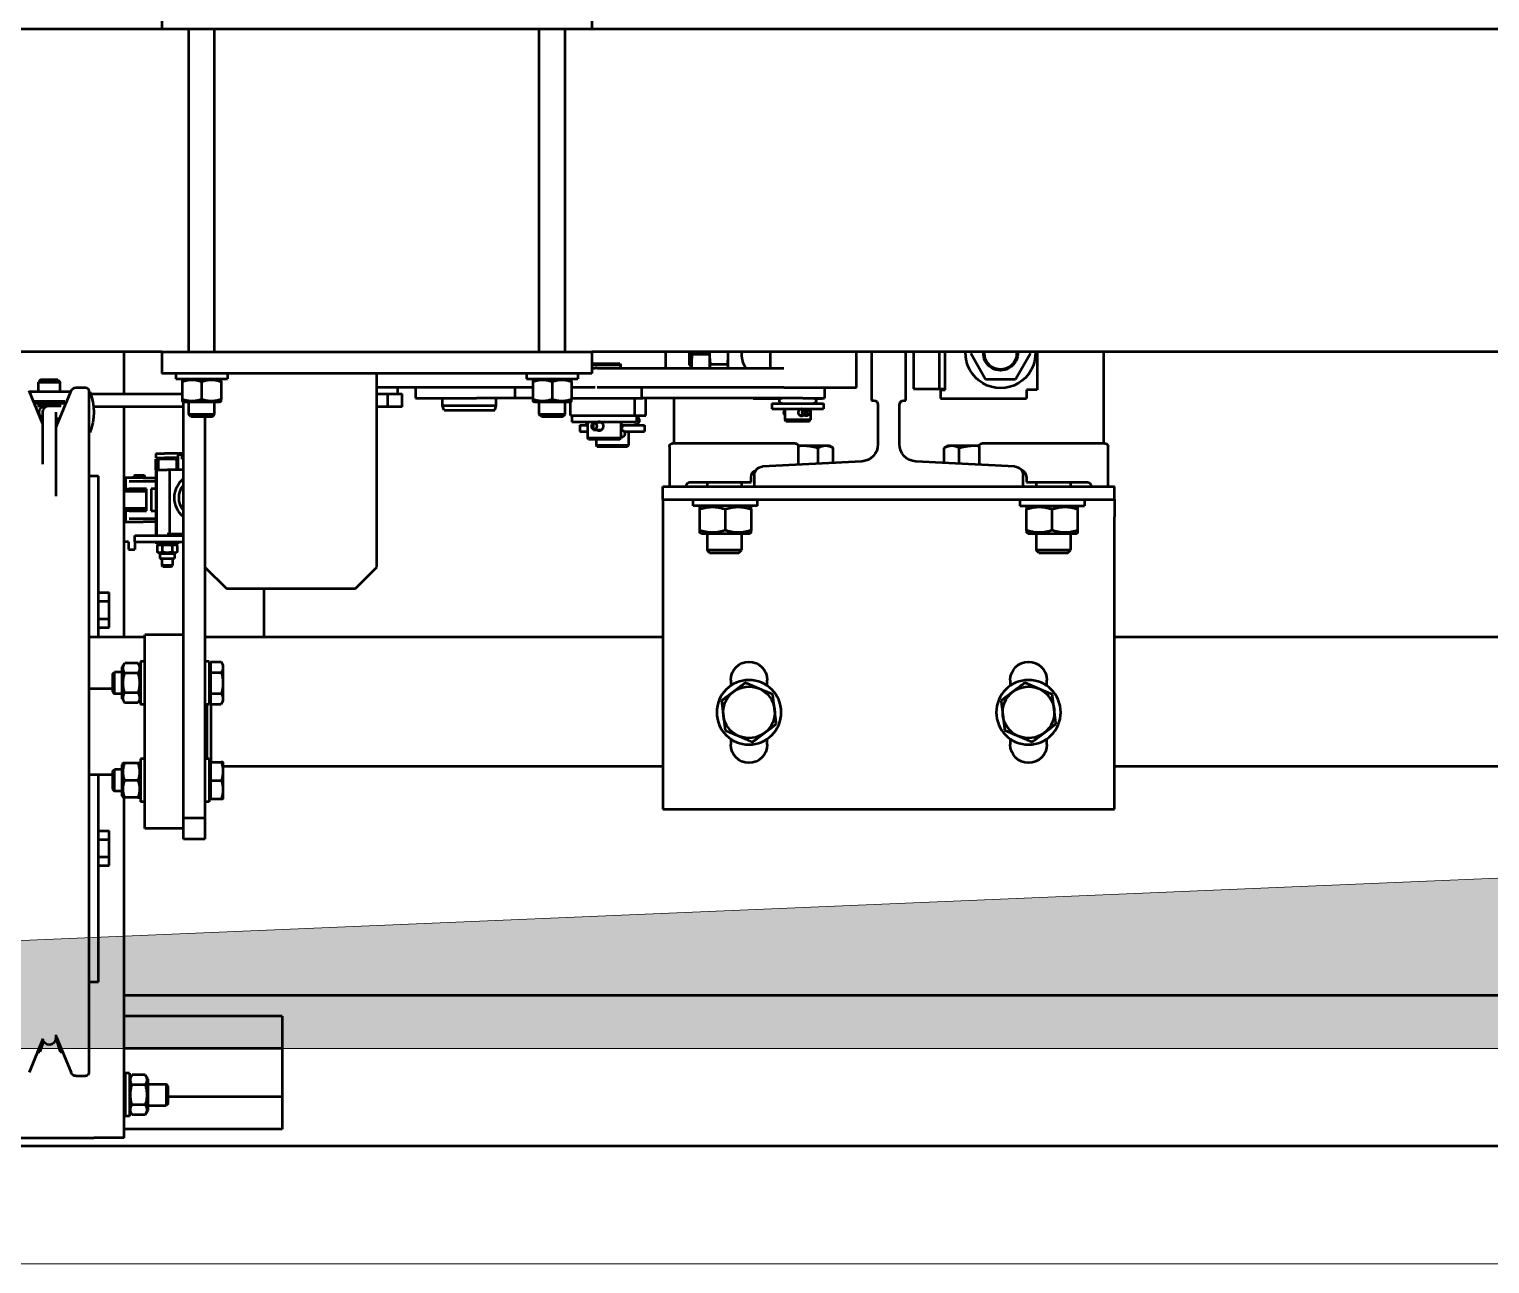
# Model space of a CAD drawing. Header units: metres. Extents: x -20317 to 2216, y -10281 to 3094.
# Drawn here: x -3934.4 to -3866.5, y -1740.9 to -1683.5 of the extents above; entities that cross this region are included whole.
import ezdxf

# ---------------------------------------------------------------- set-up
doc = ezdxf.new("R2010")
doc.units = ezdxf.units.M
doc.header["$MEASUREMENT"] = 0
doc.layers.get('0').update_dxf_attribs({"color": 30, "lineweight": 0})
doc.layers.add('shaft', color=3, linetype='Continuous', lineweight=20)
doc.layers.add('SSN_Lift-AM_0', color=7, linetype='Continuous', lineweight=50)

# ---------------------------------------------------------------- blocks, each defined once
blk = doc.blocks.new('Lift_20-024-10000')
at = {"layer": 'SSN_Lift-AM_0'}
for p, q in [((-854.5, 1563.4), (854.5, 1563.4)), ((-474.3, 1559.65), (-369.7, 1559.65)), ((-355.5, 1559.65), (-369.7, 1559.65)), ((-355.5, 1559.65), (-355.5, 1401.53)), ((-282, 1555.65), (-355.5, 1555.65)), ((-282, 1540.65), (-282, 1555.65)), ((-355, 1529.65), (-355, 1549.65)), ((-353, 1549.65), (-355, 1549.65)), ((-353, 1529.65), (-353, 1549.65)), ((-353, 1546.95), (-351.88, 1548.89)), ((-345.72, 1548.89), (-351.88, 1548.89)), ((-344.6, 1546.95), (-345.72, 1548.89)), ((-355.5, 1546.65), (-355, 1546.65)), ((-345.72, 1544.27), (-351.88, 1544.27)), ((-344.6, 1532.35), (-344.6, 1546.95)), ((-344.6, 1544.65), (-336, 1544.65)), ((-336, 1534.65), (-336, 1544.65)), ((-335, 1543.65), (-336, 1544.65)), ((-335, 1543.65), (-335, 1535.65)), ((-345.72, 1535.03), (-351.88, 1535.03)), ((-335, 1535.65), (-336, 1534.65)), ((-282, 1540.65), (-335, 1540.65)), ((-282, 1518.15), (-282, 1540.65)), ((-393.3, 1513.71), (-399.78, 1529.36)), ((-387.04, 1512.88), (-380.22, 1529.36)), ((-377.91, 1530.9), (-373.5, 1530.9)), ((-372, 1212.4), (-372, 1529.4)), ((-355.5, 1532.65), (-355, 1532.65)), ((-353, 1529.65), (-355, 1529.65)), ((-353, 1532.35), (-351.88, 1530.41)), ((-345.72, 1530.41), (-351.88, 1530.41)), ((-344.6, 1532.35), (-345.72, 1530.41)), ((-344.6, 1534.65), (-336, 1534.65)), ((-395.76, 1519.65), (-394.75, 1519.65)), ((-394.75, 1517.21), (-394.75, 1519.65)), ((-393.06, 1514.74), (-394.75, 1519.65)), ((-387.37, 1513.48), (-385.25, 1519.65)), ((-385.25, 1517.21), (-385.25, 1519.65)), ((-385.25, 1519.65), (-384.24, 1519.65)), ((-282, 1518.15), (-355.5, 1518.15)), ((-282, 1503.15), (-282, 1518.15)), ((-387.37, 1511.75), (-387.37, 1513.4)), ((-282, 1503.15), (-355.5, 1503.15)), ((-355.5, 1493.4), (848.64, 1493.4)), ((-372, 1487.15), (-367.5, 1487.15)), ((-367.5, 1487.15), (-367.5, 1390.9)), ((-367.5, 1433.06), (-362.5, 1433.06)), ((-367.5, 1429.02), (-362.5, 1429.02)), ((-362.5, 1433.06), (-362.5, 1429.02)), ((-362.5, 1429.02), (-362.5, 1420.94)), ((-367.5, 1420.94), (-362.5, 1420.94)), ((-362.5, 1420.94), (-362.5, 1416.9)), ((-318, 1420.9), (-328, 1420.9)), ((-328, 1420.9), (-328, 1410.9)), ((-318, 1410.9), (-318, 1420.9)), ((-367.5, 1416.9), (-362.5, 1416.9)), ((-346, 1415.9), (-346, 1325.9)), ((-328, 1415.9), (-346, 1415.9)), ((-328, 1410.9), (-318, 1410.9)), ((-328, 1410.9), (-328, 1217.58)), ((-318, 1224.4), (-318, 1410.9)), ((-105, 1406.9), (105, 1406.9)), ((-105, 1271.1), (-105, 1406.9)), ((105, 1406.9), (105, 1271.1)), ((-356.4, 1400.83), (-356, 1401.53)), ((-356.4, 1400.83), (-356.4, 1386.23)), ((-349.12, 1401.53), (-355.28, 1401.53)), ((-348, 1400.83), (-348.4, 1401.53)), ((-348, 1383.53), (-348, 1403.53)), ((-346, 1403.53), (-348, 1403.53)), ((-316, 1403.53), (-318, 1403.53)), ((-316, 1383.53), (-316, 1403.53)), ((-315.4, 1401.23), (-316, 1401.23)), ((-315.4, 1402.03), (-310.36, 1402.03)), ((-315.4, 1393.53), (-315.4, 1402.03)), ((-309.6, 1397.78), (-309.6, 1402.03)), ((-361, 1397.61), (-360.08, 1398.53)), ((-361, 1389.45), (-361, 1397.61)), ((-360.08, 1398.53), (-360.08, 1388.53)), ((-356.4, 1398.53), (-360.08, 1398.53)), ((-349.12, 1393.53), (-355.28, 1393.53)), ((-315.4, 1393.53), (-310.36, 1393.53)), ((-315.4, 1385.03), (-315.4, 1393.53)), ((-309.6, 1389.28), (-309.6, 1397.78)), ((-361, 1390.9), (-372, 1390.9)), ((-361, 1389.45), (-360.08, 1388.53)), ((-356.4, 1388.53), (-360.08, 1388.53)), ((-356.4, 1386.23), (-356, 1385.53)), ((-348, 1386.23), (-348.4, 1385.53)), ((-315.4, 1385.83), (-316, 1385.83)), ((-309.6, 1385.03), (-309.6, 1389.28)), ((-309.6, 1386.9), (-105, 1386.9)), ((105, 1386.9), (967.5, 1386.9)), ((-349.12, 1385.53), (-355.28, 1385.53)), ((-346, 1383.53), (-348, 1383.53)), ((-316, 1383.53), (-318, 1383.53)), ((-317, 1383.53), (-317, 1358.27)), ((-315.4, 1385.03), (-310.36, 1385.03)), ((-315, 1385.03), (-315, 1358.09)), ((-73.5, 1374.26), (-73.5, 1376.9)), ((-56.5, 1376.9), (-56.5, 1374.26)), ((56.5, 1374.26), (56.5, 1376.9)), ((73.5, 1376.9), (73.5, 1374.26)), ((-361, 1352.35), (-360.08, 1353.27)), ((-361, 1344.19), (-361, 1352.35)), ((-360.08, 1353.27), (-360.08, 1343.27)), ((-356.4, 1353.27), (-360.08, 1353.27)), ((-356.4, 1355.57), (-355.28, 1357.51)), ((-356.4, 1355.57), (-356.4, 1340.97)), ((-349.12, 1357.51), (-355.28, 1357.51)), ((-349.12, 1352.89), (-355.28, 1352.89)), ((-348, 1355.57), (-349.12, 1357.51)), ((-348, 1338.27), (-348, 1358.27)), ((-346, 1358.27), (-348, 1358.27)), ((-316, 1358.27), (-318, 1358.27)), ((-316, 1338.27), (-316, 1358.27)), ((-315.4, 1355.97), (-316, 1355.97)), ((-315.4, 1353.18), (-315.4, 1358.09)), ((-315.4, 1358.09), (-310.36, 1358.09)), ((-315.4, 1343.37), (-315.4, 1353.18)), ((-315.4, 1353.18), (-310.36, 1353.18)), ((-309.6, 1356.77), (-310.36, 1358.09)), ((-309.6, 1355.63), (-309.6, 1356.77)), ((-309.6, 1348.27), (-309.6, 1355.63)), ((-361, 1350.9), (-372, 1350.9)), ((-309.6, 1340.91), (-309.6, 1348.27)), ((-73.5, 1346.9), (-73.5, 1349.54)), ((-56.5, 1349.54), (-56.5, 1346.9)), ((56.5, 1346.9), (56.5, 1349.54)), ((73.5, 1349.54), (73.5, 1346.9)), ((-361, 1344.19), (-360.08, 1343.27)), ((-356.4, 1343.27), (-360.08, 1343.27)), ((-356.4, 1340.97), (-355.28, 1339.03)), ((-349.12, 1343.65), (-355.28, 1343.65)), ((-349.12, 1339.03), (-355.28, 1339.03)), ((-348, 1340.97), (-349.12, 1339.03)), ((-346, 1338.27), (-348, 1338.27)), ((-316, 1338.27), (-318, 1338.27)), ((-315.4, 1340.57), (-316, 1340.57)), ((-315.4, 1343.37), (-310.36, 1343.37)), ((-315.4, 1338.46), (-315.4, 1343.37)), ((-315.4, 1338.46), (-310.36, 1338.46)), ((-309.6, 1339.77), (-310.36, 1338.46)), ((-309.6, 1339.77), (-309.6, 1340.91)), ((-346, 1326.9), (-372, 1326.9)), ((-367.5, 1326.9), (-367.5, 1252.15)), ((-355.5, 1326.9), (-355.5, 1219.9)), ((-328, 1325.9), (-346, 1325.9)), ((-105, 1326.9), (-318, 1326.9)), ((-290.5, 1326.9), (-290.5, 1304.4)), ((722.5, 1326.9), (105, 1326.9)), ((-367.5, 1322.4), (-362.5, 1322.4)), ((-367.5, 1318.36), (-362.5, 1318.36)), ((-362.5, 1322.4), (-362.5, 1318.36)), ((-362.5, 1318.36), (-362.5, 1310.28)), ((-367.5, 1310.28), (-362.5, 1310.28)), ((-367.5, 1306.24), (-362.5, 1306.24)), ((-362.5, 1310.28), (-362.5, 1306.24)), ((-318, 1294.4), (-308, 1304.4)), ((-308, 1304.4), (-248, 1304.4)), ((-248, 1304.4), (-238, 1294.4)), ((-337.51, 1294.15), (-338, 1293.66)), ((-333, 1293.66), (-338, 1293.66)), ((-338, 1290.45), (-338, 1293.66)), ((-337.51, 1294.15), (-333.49, 1294.15)), ((-333.49, 1294.15), (-333, 1293.66)), ((-333, 1290.45), (-333, 1293.66)), ((-238, 1294.4), (-238, 1204.4)), ((-353.5, 1282.65), (-353.5, 1286.25)), ((-353.5, 1286.25), (-350.5, 1286.25)), ((-350.5, 1284.75), (-350.5, 1286.25)), ((-350.5, 1282.65), (-350.5, 1284.75)), ((-338.94, 1288.05), (-340.12, 1287.37)), ((-340.12, 1284.33), (-340.12, 1287.37)), ((-338.94, 1283.65), (-340.12, 1284.33)), ((-338.94, 1290.45), (-332.06, 1290.45)), ((-338.94, 1288.05), (-338.94, 1290.45)), ((-338.94, 1288.05), (-332.06, 1288.05)), ((-337.81, 1284.33), (-337.81, 1287.37)), ((-333.19, 1284.33), (-333.19, 1287.37)), ((-332.06, 1288.05), (-332.06, 1290.45)), ((-332.06, 1288.05), (-330.88, 1287.37)), ((-332.06, 1283.65), (-330.88, 1284.33)), ((-330.88, 1284.33), (-330.88, 1287.37)), ((-83.27, 1287.7), (-84.5, 1286.47)), ((-68.5, 1286.47), (-84.5, 1286.47)), ((-84.5, 1278.9), (-84.5, 1286.47)), ((-83.27, 1287.7), (-69.73, 1287.7)), ((-69.73, 1287.7), (-68.5, 1286.47)), ((-68.5, 1278.9), (-68.5, 1286.47)), ((69.73, 1287.7), (68.5, 1286.47)), ((84.5, 1286.47), (68.5, 1286.47)), ((68.5, 1278.9), (68.5, 1286.47)), ((69.73, 1287.7), (83.27, 1287.7)), ((83.27, 1287.7), (84.5, 1286.47)), ((84.5, 1278.9), (84.5, 1286.47)), ((-353.5, 1282.65), (-355.5, 1282.65)), ((-350.5, 1282.65), (-328, 1282.65)), ((-350.5, 1282.65), (-350.5, 1279.65)), ((-350.5, 1279.65), (-328, 1279.65)), ((-340.5, 1279.15), (-340.75, 1279.15)), ((-340.75, 1249.15), (-340.75, 1279.15)), ((-330.5, 1283.65), (-340.5, 1283.65)), ((-340.5, 1283.65), (-340.5, 1282.65)), ((-340.5, 1249.15), (-340.5, 1279.65)), ((-334.5, 1279.15), (-335.5, 1279.15)), ((-328, 1279.15), (-334.5, 1279.15)), ((-334.5, 1249.15), (-334.5, 1279.15)), ((-330.5, 1283.65), (-330.5, 1282.65)), ((-330.5, 1279.15), (-330.5, 1279.65)), ((-87.1, 1278.9), (-88, 1278.38)), ((-88, 1267.49), (-88, 1277.31)), ((-64.9, 1278.9), (-87.1, 1278.9)), ((-76, 1267.49), (-76, 1277.31)), ((-64.9, 1278.9), (-64, 1278.38)), ((-64, 1267.49), (-64, 1277.31)), ((64.9, 1278.9), (64, 1278.38)), ((64, 1277.31), (64, 1267.49)), ((87.1, 1278.9), (64.9, 1278.9)), ((76, 1277.31), (76, 1267.49)), ((87.1, 1278.9), (88, 1278.38)), ((88, 1277.31), (88, 1267.49)), ((-354.97, 1273.4), (-346.71, 1273.4)), ((-354.97, 1268.28), (-354.97, 1273.4)), ((-340.75, 1271.9), (-353.27, 1271.9)), ((-345.67, 1273.4), (-346.71, 1273.4)), ((-340.75, 1273.4), (-345.67, 1273.4)), ((-105, 1262.9), (-105, 1271.1)), ((105, 1262.9), (105, 1271.1)), ((-345.08, 1267.4), (-355.5, 1267.4)), ((-345.08, 1267.1), (-355.5, 1267.1)), ((-353.27, 1268.28), (-354.97, 1268.28)), ((-345.08, 1268.17), (-353.72, 1268.17)), ((-353.72, 1267.4), (-353.72, 1268.17)), ((-353.27, 1268.28), (-345.08, 1268.28)), ((-350.97, 1268.17), (-350.97, 1268.28)), ((-345.97, 1268.17), (-345.97, 1268.28)), ((-345.08, 1268.28), (-345.08, 1258.02)), ((-343.04, 1268.28), (-340.75, 1268.28)), ((-343.04, 1258.02), (-343.04, 1268.28)), ((-61, 1265.9), (-91, 1265.9)), ((-91, 1265.9), (-91, 1262.9)), ((-87.1, 1265.9), (-88, 1266.42)), ((-64.9, 1265.9), (-64, 1266.42)), ((-61, 1265.9), (-61, 1262.9)), ((61, 1265.9), (91, 1265.9)), ((61, 1262.9), (61, 1265.9)), ((64.9, 1265.9), (64, 1266.42)), ((87.1, 1265.9), (88, 1266.42)), ((91, 1262.9), (91, 1265.9)), ((-387.37, 1222.4), (-387.37, 1261.37)), ((-345.08, 1259.2), (-355.5, 1259.2)), ((-345.08, 1258.9), (-355.5, 1258.9)), ((-354.97, 1258.02), (-353.27, 1258.02)), ((-354.97, 1252.9), (-354.97, 1258.02)), ((-353.72, 1258.12), (-353.72, 1258.9)), ((-345.08, 1258.12), (-353.72, 1258.12)), ((-345.08, 1258.02), (-353.27, 1258.02)), ((-350.97, 1258.02), (-350.97, 1258.12)), ((-345.97, 1258.02), (-345.97, 1258.12)), ((-340.75, 1258.02), (-343.04, 1258.02)), ((-105, 1262.9), (105, 1262.9)), ((-105, 1262.9), (-105, 1256.9)), ((-105, 1256.9), (-62.5, 1256.9)), ((-102, 1238.4), (-102, 1256.9)), ((-94, 1256.9), (-94, 1256.4)), ((-84.5, 1254.9), (-84.5, 1256.9)), ((-68.5, 1254.9), (-68.5, 1256.9)), ((-62.5, 1256.9), (62.5, 1256.9)), ((-62.5, 1251.7), (-62.5, 1256.9)), ((62.5, 1256.9), (62.5, 1251.7)), ((62.5, 1256.9), (105, 1256.9)), ((68.5, 1254.9), (68.5, 1256.9)), ((84.5, 1254.9), (84.5, 1256.9)), ((94, 1256.4), (94, 1256.9)), ((102, 1256.9), (102, 1238.4)), ((105, 1262.9), (105, 1256.9)), ((-367.5, 1252.15), (-372, 1252.15)), ((-346.71, 1252.9), (-354.97, 1252.9)), ((-353.27, 1254.4), (-340.75, 1254.4)), ((-350.97, 1252.9), (-350.97, 1252.18)), ((-345.97, 1252.18), (-350.97, 1252.18)), ((-350.67, 1251.88), (-350.97, 1252.18)), ((-346.27, 1251.88), (-350.67, 1251.88)), ((-346.71, 1252.9), (-345.67, 1252.9)), ((-346.27, 1251.88), (-345.97, 1252.18)), ((-345.97, 1252.9), (-345.97, 1252.18)), ((-345.67, 1252.9), (-340.75, 1252.9)), ((-92.5, 1254.9), (-64, 1254.9)), ((-64, 1254.9), (-64, 1252.72)), ((64, 1254.9), (92.5, 1254.9)), ((64, 1252.72), (64, 1254.9)), ((-393.37, 1246.5), (-393.37, 1222.4)), ((-340.5, 1249.15), (-340.75, 1249.15)), ((-340.75, 1249.15), (-340.75, 1244.15)), ((-339.25, 1244.15), (-340.75, 1244.15)), ((-340.75, 1243.65), (-336.75, 1243.65)), ((-340.75, 1241.65), (-340.75, 1243.65)), ((-340.5, 1249.15), (-335.5, 1249.15)), ((-339.75, 1244.65), (-339.75, 1249.15)), ((-331.75, 1244.15), (-339.25, 1244.15)), ((-335.5, 1243.65), (-336.75, 1243.65)), ((-334.5, 1249.15), (-335.5, 1249.15)), ((-330.51, 1243.65), (-335.5, 1243.65)), ((-328, 1249.15), (-334.5, 1249.15)), ((-331.75, 1244.15), (-330.5, 1244.15)), ((-331.25, 1244.65), (-331.25, 1249.15)), ((-330.51, 1243.65), (-330.5, 1243.65)), ((-330.5, 1249.15), (-330.5, 1242.15)), ((-328.5, 1244.15), (-328, 1244.15)), ((-328.5, 1244.15), (-328.5, 1242.15)), ((-328.5, 1243.65), (-328.25, 1243.65)), ((-328, 1243.65), (-328.25, 1243.65)), ((-12.58, 1245.3), (-58.71, 1247.7)), ((-42, 1246.83), (-42, 1238.4)), ((-32.81, 1246.35), (-32.81, 1238.97)), ((-25.88, 1245.99), (-25.88, 1238.97)), ((58.71, 1247.7), (12.58, 1245.3)), ((25.84, 1245.99), (25.84, 1238.97)), ((32.77, 1246.35), (32.77, 1238.97)), ((42, 1238.4), (42, 1246.83)), ((-340.75, 1241.65), (-336.75, 1241.65)), ((-335.5, 1241.65), (-336.75, 1241.65)), ((-330.51, 1241.65), (-335.5, 1241.65)), ((-330.51, 1241.65), (-330.26, 1241.65)), ((-328.5, 1242.15), (-330.5, 1242.15)), ((-328.75, 1241.65), (-330.26, 1241.65)), ((-328.5, 1241.65), (-328.75, 1241.65)), ((-328.5, 1241.65), (-328.5, 1242.15)), ((-328.5, 1241.65), (-328.25, 1241.65)), ((-328, 1241.65), (-328.25, 1241.65)), ((-135.57, 1238.4), (-136.07, 1237.9)), ((-121.07, 1237.9), (-136.07, 1237.9)), ((-136.07, 1234.9), (-136.07, 1237.9)), ((-135.57, 1238.4), (-121.57, 1238.4)), ((-121.57, 1238.4), (-121.07, 1237.9)), ((-121.07, 1231.4), (-121.07, 1237.9)), ((-43.5, 1236.9), (-100.5, 1236.9)), ((-100, 1215.9), (-100, 1236.9)), ((-42.09, 1237.9), (-39.74, 1237.9)), ((-39.74, 1237.9), (-29.35, 1237.9)), ((-29.35, 1237.9), (-27.74, 1237.9)), ((-27.74, 1237.9), (-25.88, 1238.97)), ((-5, 1218.9), (-5, 1237.31)), ((5, 1237.31), (5, 1218.9)), ((27.7, 1237.9), (25.84, 1238.97)), ((27.7, 1237.9), (29.31, 1237.9)), ((29.31, 1237.9), (39.7, 1237.9)), ((39.7, 1237.9), (42.09, 1237.9)), ((100.5, 1236.9), (43.5, 1236.9)), ((100, 1236.9), (100, 1194.4)), ((-372, 1231.9), (-371.46, 1231.9)), ((-143.57, 1231.4), (-140.11, 1231.4)), ((-143.57, 1228.4), (-143.57, 1231.4)), ((-139.61, 1234.9), (-140.11, 1234.4)), ((-124.61, 1234.4), (-140.11, 1234.4)), ((-140.11, 1226.9), (-140.11, 1234.4)), ((-139.61, 1234.9), (-125.11, 1234.9)), ((-137.29, 1230.74), (-137.29, 1227.06)), ((-133.89, 1230.74), (-137.29, 1230.74)), ((-125.11, 1234.9), (-124.61, 1234.4)), ((-124.61, 1226.9), (-124.61, 1234.4)), ((-123.08, 1231.4), (-113.57, 1231.4)), ((-113.57, 1228.4), (-113.57, 1231.4)), ((-393.37, 1227.92), (-399.78, 1212.44)), ((-394.42, 1225.4), (-393.37, 1225.4)), ((-393.37, 1226.4), (-394, 1226.4)), ((-393.37, 1227.4), (-393.59, 1227.4)), ((-386.41, 1227.4), (-387.37, 1227.4)), ((-386, 1226.4), (-387.37, 1226.4)), ((-387.37, 1225.4), (-385.58, 1225.4)), ((-387.04, 1228.92), (-380.22, 1212.44)), ((-324.5, 1224.4), (-325.5, 1223.4)), ((-313.5, 1223.4), (-325.5, 1223.4)), ((-325.5, 1223.4), (-325.5, 1217.7)), ((-324.5, 1224.4), (-314.5, 1224.4)), ((-314.5, 1224.4), (-313.5, 1223.4)), ((-313.5, 1223.4), (-313.5, 1217.7)), ((-161.5, 1224.4), (-162.5, 1223.4)), ((-150.5, 1223.4), (-162.5, 1223.4)), ((-162.5, 1223.4), (-162.5, 1217.7)), ((-161.5, 1224.4), (-151.5, 1224.4)), ((-151.5, 1224.4), (-150.5, 1223.4)), ((-150.5, 1223.4), (-150.5, 1217.7)), ((-148.02, 1223.9), (-148.02, 1217.6)), ((-148.02, 1223.9), (-136.88, 1223.9)), ((-147.36, 1226.9), (-117.36, 1226.9)), ((-147.36, 1223.9), (-147.36, 1226.9)), ((-143.57, 1228.4), (-140.11, 1228.4)), ((-137.29, 1227.06), (-133.89, 1227.06)), ((-136.88, 1223.9), (-129.2, 1223.9)), ((-129.2, 1223.9), (-118.06, 1223.9)), ((-124, 1228.4), (-113.57, 1228.4)), ((-118.06, 1223.9), (-118.06, 1215.9)), ((-118.06, 1223.9), (-112.91, 1223.9)), ((-117.36, 1223.9), (-117.36, 1226.9)), ((-112.91, 1223.9), (-112.91, 1215.9)), ((-47.81, 1226.5), (-48.31, 1226)), ((-36.31, 1226), (-48.31, 1226)), ((-48.31, 1220.8), (-48.31, 1226)), ((-47.81, 1226.5), (-36.81, 1226.5)), ((-39.02, 1223.94), (-41.19, 1223.94)), ((-39.02, 1223.94), (-37.77, 1223.94)), ((-39.02, 1221.06), (-39.02, 1223.94)), ((-37.77, 1223.94), (-37.77, 1221.06)), ((-36.81, 1226.5), (-36.31, 1226)), ((-36.31, 1220.8), (-36.31, 1226)), ((-383.07, 1217.4), (-397.67, 1217.4)), ((-395.75, 1218.4), (-397.32, 1218.4)), ((-395.81, 1219.4), (-395.84, 1219.4)), ((-395.81, 1219.4), (-392.06, 1219.4)), ((-395.75, 1218.4), (-384.99, 1218.4)), ((-395.37, 1218.4), (-395.37, 1217.4)), ((-391.52, 1219.45), (-390.92, 1219.45)), ((-390.37, 1219.4), (-384.91, 1219.4)), ((-385.37, 1218.4), (-385.37, 1217.4)), ((-382.84, 1218.4), (-384.99, 1218.4)), ((-384.88, 1219.4), (-384.91, 1219.4)), ((-328, 1219.9), (-369.74, 1219.9)), ((-327.8, 1217.7), (-328.5, 1217.3)), ((-328.5, 1208.11), (-328.5, 1216.49)), ((-311.2, 1217.7), (-327.8, 1217.7)), ((-319.5, 1208.11), (-319.5, 1216.49)), ((-311.2, 1217.7), (-310.5, 1217.3)), ((-310.5, 1208.11), (-310.5, 1216.49)), ((-233.15, 1219.9), (-238, 1219.9)), ((-226.3, 1219.9), (-233.15, 1219.9)), ((-233.15, 1213.9), (-233.15, 1219.9)), ((-226.3, 1219.9), (-226.3, 1213.9)), ((-220, 1215.9), (-191.74, 1215.9)), ((-220, 1210.9), (-220, 1215.9)), ((-206.77, 1221.4), (-207.5, 1219.4)), ((-182.5, 1219.4), (-207.5, 1219.4)), ((-207.5, 1219.4), (-207.5, 1215.9)), ((-206.77, 1221.4), (-183.23, 1221.4)), ((-173.9, 1215.9), (-191.74, 1215.9)), ((-183.23, 1221.4), (-182.5, 1219.4)), ((-182.5, 1219.4), (-182.5, 1215.9)), ((-165.5, 1215.9), (-173.9, 1215.9)), ((-173.9, 1210.9), (-173.9, 1215.9)), ((-164.8, 1217.7), (-165.5, 1217.3)), ((-165.5, 1208.11), (-165.5, 1216.49)), ((-148.2, 1217.7), (-164.8, 1217.7)), ((-156.5, 1208.11), (-156.5, 1216.49)), ((-148.2, 1217.7), (-147.5, 1217.3)), ((-147.5, 1208.11), (-147.5, 1216.49)), ((-147.5, 1215.9), (-142.83, 1215.9)), ((-142.83, 1215.9), (-123.25, 1215.9)), ((-123.25, 1215.9), (-118.06, 1215.9)), ((-118.06, 1215.9), (-117.8, 1215.9)), ((-117.8, 1215.9), (-114.86, 1215.9)), ((-114.86, 1215.9), (-114.86, 1210.9)), ((-114.86, 1215.9), (-114.29, 1215.9)), ((-39.87, 1215.9), (-114.29, 1215.9)), ((-63, 1216), (-50.14, 1216)), ((-63, 1215.9), (-63, 1216)), ((-54.31, 1220.8), (-30.31, 1220.8)), ((-54.31, 1218.3), (-54.31, 1220.8)), ((-54.31, 1218.3), (-30.31, 1218.3)), ((-41.19, 1221.06), (-39.02, 1221.06)), ((-39.87, 1215.9), (-29.81, 1215.9)), ((-37.77, 1221.06), (-39.02, 1221.06)), ((-34.48, 1216), (-31, 1216)), ((-31, 1215.9), (-31, 1216)), ((-30.31, 1218.3), (-30.31, 1220.8)), ((-29.81, 1210.9), (-29.81, 1215.9)), ((-8, 1216.9), (-7, 1216.9)), ((-8, 1194.4), (-8, 1216.9)), ((7, 1216.9), (8, 1216.9)), ((8, 1216.9), (8, 1194.4)), ((24, 1216), (64, 1216)), ((24, 1212), (24, 1216)), ((64, 1212), (64, 1216)), ((-380.41, 1212.9), (-399.59, 1212.9)), ((-395.37, 1212.9), (-395.37, 1208.4)), ((-385.37, 1212.9), (-385.37, 1208.4)), ((-377.91, 1210.9), (-373.5, 1210.9)), ((-371.46, 1212.9), (-372, 1212.9)), ((-371.08, 1213.9), (-328.5, 1213.9)), ((-355.5, 1213.9), (-355.5, 1194.4)), ((-238, 1213.9), (-233.15, 1213.9)), ((-165.5, 1210.9), (-238, 1210.9)), ((-233.15, 1213.9), (-230.99, 1213.9)), ((-230.99, 1213.9), (-228.33, 1213.9)), ((-228.33, 1213.9), (-228.33, 1210.9)), ((-228.33, 1213.9), (-226.3, 1213.9)), ((-136.58, 1210.9), (-147.5, 1210.9)), ((-60.86, 1210.9), (-135.58, 1210.9)), ((-48.76, 1210.9), (-60.86, 1210.9)), ((-48.76, 1210.9), (-15, 1210.9)), ((-15, 1210.9), (-15, 1194.4)), ((11.54, 1194.4), (11.54, 1211.5)), ((11.54, 1211.5), (23.49, 1211.5)), ((23.49, 1194.4), (23.49, 1211.5)), ((23.49, 1211.5), (26.32, 1211.5)), ((24, 1212), (26.32, 1212)), ((26.32, 1212), (26.32, 1194.4)), ((69, 1212), (64, 1212)), ((69, 1194.4), (69, 1212)), ((-395.37, 1208.4), (-385.37, 1208.4)), ((-394.37, 1207.4), (-395.37, 1208.4)), ((-386.37, 1207.4), (-394.37, 1207.4)), ((-386.37, 1207.4), (-385.37, 1208.4)), ((-138, 1204.4), (-338, 1204.4)), ((-338, 1194.4), (-338, 1204.4)), ((-331.5, 1206.9), (-307.5, 1206.9)), ((-331.5, 1204.4), (-331.5, 1206.9)), ((-327.8, 1206.9), (-328.5, 1207.3)), ((-328, 1207.02), (-328, 1206.9)), ((-311.2, 1206.9), (-310.5, 1207.3)), ((-307.5, 1204.4), (-307.5, 1206.9)), ((-168.5, 1206.9), (-144.5, 1206.9)), ((-168.5, 1204.4), (-168.5, 1206.9)), ((-164.8, 1206.9), (-165.5, 1207.3)), ((-148.2, 1206.9), (-147.5, 1207.3)), ((-144.5, 1204.4), (-144.5, 1206.9)), ((-138, 1194.4), (-138, 1204.4)), ((38.14, 1195), (45.07, 1207)), ((45.07, 1207), (58.93, 1207)), ((58.93, 1207), (65.86, 1195)), ((-138, 1201.9), (-136.58, 1201.9)), ((-138, 1200.4), (-124.61, 1200.4)), ((-125.11, 1199.9), (-138, 1199.9)), ((-135.58, 1201.9), (-136.58, 1201.9)), ((-135.58, 1201.9), (-60.86, 1201.9)), ((-125.11, 1199.9), (-124.61, 1200.4)), ((-124.61, 1201.9), (-124.61, 1200.4)), ((-103.77, 1194.4), (-103.77, 1201.9)), ((-92.77, 1194.4), (-92.77, 1200.5)), ((-92.77, 1200.5), (-91.57, 1200.5)), ((-91.57, 1201.9), (-91.57, 1199.5)), ((-91.57, 1199.5), (-91.57, 1194.4)), ((-91.24, 1195.5), (-83.5, 1195.5)), ((-83.17, 1201.9), (-83.17, 1199.5)), ((-83.17, 1199.5), (-83.17, 1195.5)), ((-83.17, 1195.5), (-83.17, 1194.4)), ((-82.84, 1200.12), (-75.1, 1200.12)), ((-74.77, 1194.4), (-74.77, 1201.9)), ((-60.86, 1201.9), (-48.76, 1201.9)), ((-55, 1201.9), (-55, 1194.4)), ((-338, 1194.4), (-497.5, 1194.4)), ((-338, 1194.4), (-138, 1194.4)), ((-325.5, 1194.4), (-325.5, 1044.4)), ((-313.5, 1194.4), (-313.5, 1044.4)), ((-162.5, 1194.4), (-162.5, 1044.4)), ((-150.5, 1194.4), (-150.5, 1044.4)), ((497.5, 1194.4), (-138, 1194.4)), ((38.49, 1194.4), (38.14, 1195)), ((65.86, 1195), (65.51, 1194.4)), ((-338, 1044.4), (-497.5, 1044.4)), ((-138, 1044.4), (-338, 1044.4)), ((-338, 1034.4), (-338, 1044.4)), ((497.5, 1044.4), (-138, 1044.4)), ((-138, 1034.4), (-138, 1044.4))]:
    blk.add_line(p, q, dxfattribs=at)
for centre in [(-65, 1361.9), (65, 1361.9)]:
    blk.add_circle(centre, 15, dxfattribs=at)
for centre, radius, start, end in [((-377.91, 1528.4), 2.5, 90, 157.5), ((-373.5, 1529.4), 1.5, 0, 90), ((-390.37, 1513.4), 3, 0, 172.11806), ((-390, 1514.1), 3.2, 325.19589, 337.5), ((-65, 1376.9), 8.5, 0, 180), ((65, 1376.9), 8.5, 0, 180), ((-65, 1361.9), 12, 112.9636, 172.9636), ((-65, 1361.9), 12, 52.9636, 112.9636), ((65, 1361.9), 12, 112.9636, 172.9636), ((65, 1361.9), 12, 52.9636, 112.9636), ((-65, 1361.9), 12, 352.9636, 52.9636), ((65, 1361.9), 12, 352.9636, 52.9636), ((-65, 1361.9), 12, 172.9636, 232.9636), ((-65, 1361.9), 12, 292.9636, 352.9636), ((65, 1361.9), 12, 172.9636, 232.9636), ((65, 1361.9), 12, 292.9636, 352.9636), ((-65, 1361.9), 12, 232.9636, 292.9636), ((65, 1361.9), 12, 232.9636, 292.9636), ((-65, 1346.9), 8.5, 180, 0), ((65, 1346.9), 8.5, 180, 0), ((-320.5, 1262.15), 11.65, 130.07403, 229.92597), ((-320.5, 1262.15), 9.53, 141.90496, 218.09504), ((-92.5, 1256.4), 1.5, 180, 270), ((-60, 1252.72), 4, 180, 248.76761), ((-58.5, 1251.7), 4, 180, 267.01336), ((58.5, 1251.7), 4, 272.98664, 0), ((60, 1252.72), 4, 291.23239, 0), ((92.5, 1256.4), 1.5, 270, 0), ((-339.25, 1244.65), 0.5, 180, 270), ((-331.75, 1244.65), 0.5, 270, 0), ((-13, 1237.31), 8, 0, 87.01336), ((13, 1237.31), 8, 92.98664, 180), ((-100.5, 1238.4), 1.5, 180, 270), ((-43.5, 1238.4), 1.5, 270, 0), ((43.5, 1238.4), 1.5, 180, 270), ((100.5, 1238.4), 1.5, 270, 0), ((-390, 1227.7), 3.2, 22.5, 34.80411), ((-124.64, 1232.4), 1.85, 270.75636, 89.24364), ((-125.78, 1228.9), 1.85, 309.23957, 50.76043), ((-138.82, 1226.15), 2.25, 125.0286, 160.52878), ((-118.32, 1226.15), 2.25, 295.21491, 90), ((-47.35, 1222.5), 1.45, 131.60027, 228.39973), ((-390.37, 1222.4), 3, 180, 270), ((-49.66, 1217.1), 1.2, 90, 270), ((-34.96, 1217.1), 1.2, 270, 90), ((-7, 1218.9), 2, 270, 0), ((7, 1218.9), 2, 180, 270), ((-377.91, 1213.4), 2.5, 202.5, 270), ((-373.5, 1212.4), 1.5, 270, 0), ((52, 1195), 16.25, 357.88398, 182.11602), ((52, 1195), 8, 355.69878, 184.30122), ((52, 1195), 7.5, 355.41143, 184.58857), ((-55.77, 1195.5), 12.5, 149.20286, 185.04856)]:
    blk.add_arc(centre, radius, start, end, dxfattribs=at)
for centre, major_axis, ratio, start_param, end_param in [((-394.23, 1222.4), (0, 25), 0.984454, 4.322593, 5.102185), ((-136.3, 1228.9), (0, 1.85), 0.955264, 0.600307, 2.541286), ((-137.48, 1228.9), (0, 1.85), 0.955264, 3.246308, 6.17847), ((-124.65, 1232.41), (0, 1.85), 0.838985, 6.125694, 6.257865), ((-125.86, 1228.9), (0, 1.85), 0.73509, 4.307443, 5.117335), ((-392.06, 1222.4), (0, 3), 0.999654, 0.451625, 3.427377), ((-47.29, 1222.51), (0, -1.45), 0.744568, 4.397108, 5.02767), ((-38.87, 1222.5), (0, -1.45), 0.954221, 3.245001, 6.179777), ((-37.92, 1222.5), (0, 1.45), 0.954221, 3.245001, 6.179777), ((-377.48, 1222.4), (20.82, 0), 0.984454, 3.383645, 3.38798), ((-403.27, 1222.4), (-20.82, 0), 0.984454, 2.895205, 2.95822)]:
    blk.add_ellipse(centre, major_axis=major_axis, ratio=ratio, start_param=start_param, end_param=end_param, dxfattribs=at)
for points, weights in [([(-351.88, 1548.89), (-353.21, 1546.58), (-351.88, 1544.27)], [1, 1.15470053838, 1]), ([(-345.72, 1544.27), (-344.39, 1546.58), (-345.72, 1548.89)], [1, 1.15470053838, 1]), ([(-351.88, 1544.27), (-353.21, 1539.65), (-351.88, 1535.03)], [1, 1.15470053838, 1]), ([(-345.72, 1535.03), (-344.39, 1539.65), (-345.72, 1544.27)], [1, 1.15470053838, 1]), ([(-351.88, 1535.03), (-353.21, 1532.72), (-351.88, 1530.41)], [1, 1.15470053838, 1]), ([(-345.72, 1530.41), (-344.39, 1532.72), (-345.72, 1535.03)], [1, 1.15470053838, 1]), ([(-355.28, 1401.53), (-356.61, 1397.53), (-355.28, 1393.53)], [1, 1.15470053838, 1]), ([(-356, 1401.53), (-356, 1401.53), (-355.28, 1401.53)], [1.07735026919, 1.07735026919, 1]), ([(-349.12, 1401.53), (-348.4, 1401.53), (-348.4, 1401.53)], [1, 1.07735026919, 1.07735026919]), ([(-349.12, 1393.53), (-347.79, 1397.53), (-349.12, 1401.53)], [1, 1.15470053838, 1]), ([(-309.6, 1397.78), (-309.6, 1399.75), (-310.36, 1402.03)], [1, 1.0379548493, 1]), ([(-310.36, 1402.03), (-309.6, 1402.03), (-309.6, 1402.03)], [1, 1.0379548493, 1]), ([(-355.28, 1393.53), (-356.61, 1389.53), (-355.28, 1385.53)], [1, 1.15470053838, 1]), ([(-349.12, 1385.53), (-347.79, 1389.53), (-349.12, 1393.53)], [1, 1.15470053838, 1]), ([(-310.36, 1393.53), (-309.6, 1395.8), (-309.6, 1397.78)], [1, 1.0379548493, 1]), ([(-309.6, 1389.28), (-309.6, 1391.25), (-310.36, 1393.53)], [1, 1.0379548493, 1]), ([(-310.36, 1385.03), (-309.6, 1387.3), (-309.6, 1389.28)], [1, 1.0379548493, 1]), ([(-355.28, 1385.53), (-356, 1385.53), (-356, 1385.53)], [1, 1.07735026919, 1.07735026919]), ([(-348.4, 1385.53), (-348.4, 1385.53), (-349.12, 1385.53)], [1.07735026919, 1.07735026919, 1]), ([(-309.6, 1385.03), (-309.6, 1385.03), (-310.36, 1385.03)], [1, 1.0379548493, 1]), ([(-76.06, 1370.25), (-72.64, 1371.69), (-69.68, 1372.95)], [1, 1.0379548493, 1]), ([(-69.68, 1372.95), (-66.72, 1374.2), (-63.3, 1375.65)], [1, 1.0379548493, 1]), ([(-63.3, 1375.65), (-60.34, 1373.42), (-57.77, 1371.48)], [1, 1.0379548493, 1]), ([(53.94, 1370.25), (57.36, 1371.69), (60.32, 1372.95)], [1, 1.0379548493, 1]), ([(60.32, 1372.95), (63.28, 1374.2), (66.7, 1375.65)], [1, 1.0379548493, 1]), ([(66.7, 1375.65), (69.66, 1373.42), (72.23, 1371.48)], [1, 1.0379548493, 1]), ([(-76.91, 1363.37), (-76.52, 1366.56), (-76.06, 1370.25)], [1, 1.0379548493, 1]), ([(-57.77, 1371.48), (-55.21, 1369.54), (-52.24, 1367.31)], [1, 1.0379548493, 1]), ([(-52.24, 1367.31), (-52.7, 1363.62), (-53.09, 1360.43)], [1, 1.0379548493, 1]), ([(53.09, 1363.37), (53.48, 1366.56), (53.94, 1370.25)], [1, 1.0379548493, 1]), ([(72.23, 1371.48), (74.79, 1369.54), (77.76, 1367.31)], [1, 1.0379548493, 1]), ([(77.76, 1367.31), (77.3, 1363.62), (76.91, 1360.43)], [1, 1.0379548493, 1]), ([(-77.76, 1356.49), (-77.3, 1360.18), (-76.91, 1363.37)], [1, 1.0379548493, 1]), ([(-53.09, 1360.43), (-53.48, 1357.24), (-53.94, 1353.55)], [1, 1.0379548493, 1]), ([(52.24, 1356.49), (52.7, 1360.18), (53.09, 1363.37)], [1, 1.0379548493, 1]), ([(76.91, 1360.43), (76.52, 1357.24), (76.06, 1353.55)], [1, 1.0379548493, 1]), ([(-355.28, 1357.51), (-356.61, 1355.2), (-355.28, 1352.89)], [1, 1.15470053838, 1]), ([(-355.28, 1352.89), (-356.61, 1348.27), (-355.28, 1343.65)], [1, 1.15470053838, 1]), ([(-349.12, 1352.89), (-347.79, 1355.2), (-349.12, 1357.51)], [1, 1.15470053838, 1]), ([(-349.12, 1343.65), (-347.79, 1348.27), (-349.12, 1352.89)], [1, 1.15470053838, 1]), ([(-309.6, 1355.63), (-309.6, 1356.77), (-310.36, 1358.09)], [1, 1.0379548493, 1]), ([(-310.36, 1353.18), (-309.6, 1354.5), (-309.6, 1355.63)], [1, 1.0379548493, 1]), ([(-309.6, 1348.27), (-309.6, 1350.55), (-310.36, 1353.18)], [1, 1.0379548493, 1]), ([(-72.23, 1352.32), (-74.79, 1354.26), (-77.76, 1356.49)], [1, 1.0379548493, 1]), ([(-66.7, 1348.15), (-69.66, 1350.38), (-72.23, 1352.32)], [1, 1.0379548493, 1]), ([(-53.94, 1353.55), (-57.36, 1352.11), (-60.32, 1350.85)], [1, 1.0379548493, 1]), ([(57.77, 1352.32), (55.21, 1354.26), (52.24, 1356.49)], [1, 1.0379548493, 1]), ([(63.3, 1348.15), (60.34, 1350.38), (57.77, 1352.32)], [1, 1.0379548493, 1]), ([(76.06, 1353.55), (72.64, 1352.11), (69.68, 1350.85)], [1, 1.0379548493, 1]), ([(-310.36, 1343.37), (-309.6, 1346), (-309.6, 1348.27)], [1, 1.0379548493, 1]), ([(-60.32, 1350.85), (-63.28, 1349.6), (-66.7, 1348.15)], [1, 1.0379548493, 1]), ([(69.68, 1350.85), (66.72, 1349.6), (63.3, 1348.15)], [1, 1.0379548493, 1]), ([(-355.28, 1343.65), (-356.61, 1341.34), (-355.28, 1339.03)], [1, 1.15470053838, 1]), ([(-349.12, 1339.03), (-347.79, 1341.34), (-349.12, 1343.65)], [1, 1.15470053838, 1]), ([(-309.6, 1340.91), (-309.6, 1342.05), (-310.36, 1343.37)], [1, 1.0379548493, 1]), ([(-310.36, 1338.46), (-309.6, 1339.77), (-309.6, 1340.91)], [1, 1.0379548493, 1]), ([(-337.81, 1287.37), (-338.96, 1288.04), (-340.12, 1287.37)], [1, 1.15470053838, 1]), ([(-340.12, 1284.33), (-338.96, 1283.66), (-337.81, 1284.33)], [1, 1.15470053838, 1]), ([(-333.19, 1287.37), (-335.5, 1288.04), (-337.81, 1287.37)], [1, 1.15470053838, 1]), ([(-337.81, 1284.33), (-335.5, 1283.66), (-333.19, 1284.33)], [1, 1.15470053838, 1]), ([(-330.88, 1287.37), (-332.04, 1288.04), (-333.19, 1287.37)], [1, 1.15470053838, 1]), ([(-333.19, 1284.33), (-332.04, 1283.66), (-330.88, 1284.33)], [1, 1.15470053838, 1]), ([(-88, 1277.31), (-88, 1278.38), (-88, 1278.38)], [1, 1.07735026919, 1.07735026919]), ([(-76, 1277.31), (-82, 1279.31), (-88, 1277.31)], [1, 1.15470053838, 1]), ([(-64, 1277.31), (-70, 1279.31), (-76, 1277.31)], [1, 1.15470053838, 1]), ([(-64, 1278.38), (-64, 1278.38), (-64, 1277.31)], [1.07735026919, 1.07735026919, 1]), ([(64, 1277.31), (64, 1278.38), (64, 1278.38)], [1, 1.07735026919, 1.07735026919]), ([(76, 1277.31), (70, 1279.31), (64, 1277.31)], [1, 1.15470053838, 1]), ([(88, 1277.31), (82, 1279.31), (76, 1277.31)], [1, 1.15470053838, 1]), ([(88, 1278.38), (88, 1278.38), (88, 1277.31)], [1.07735026919, 1.07735026919, 1]), ([(-88, 1266.42), (-88, 1266.42), (-88, 1267.49)], [1.07735026919, 1.07735026919, 1]), ([(-88, 1267.49), (-82, 1265.49), (-76, 1267.49)], [1, 1.15470053838, 1]), ([(-76, 1267.49), (-70, 1265.49), (-64, 1267.49)], [1, 1.15470053838, 1]), ([(-64, 1267.49), (-64, 1266.42), (-64, 1266.42)], [1, 1.07735026919, 1.07735026919]), ([(64, 1267.49), (70, 1265.49), (76, 1267.49)], [1, 1.15470053838, 1]), ([(64, 1266.42), (64, 1266.42), (64, 1267.49)], [1.07735026919, 1.07735026919, 1]), ([(76, 1267.49), (82, 1265.49), (88, 1267.49)], [1, 1.15470053838, 1]), ([(88, 1267.49), (88, 1266.42), (88, 1266.42)], [1, 1.07735026919, 1.07735026919]), ([(-42.05, 1238.03), (-40.88, 1237.9), (-39.74, 1237.9)], [1.01720104682, 1.01317130061, 1]), ([(-39.74, 1237.9), (-36.52, 1237.9), (-32.81, 1238.97)], [1, 1.0379548493, 1]), ([(-32.81, 1238.97), (-30.96, 1237.9), (-29.35, 1237.9)], [1, 1.0379548493, 1]), ([(-29.35, 1237.9), (-27.74, 1237.9), (-25.88, 1238.97)], [1, 1.0379548493, 1]), ([(25.84, 1238.97), (27.7, 1237.9), (29.31, 1237.9)], [1, 1.0379548493, 1]), ([(29.31, 1237.9), (30.92, 1237.9), (32.77, 1238.97)], [1, 1.0379548493, 1]), ([(32.77, 1238.97), (36.48, 1237.9), (39.7, 1237.9)], [1, 1.0379548493, 1]), ([(39.7, 1237.9), (40.86, 1237.9), (42.05, 1238.03)], [1, 1.01339224835, 1.01733367188]), ([(-328.5, 1216.49), (-328.5, 1217.3), (-328.5, 1217.3)], [1, 1.07735026919, 1.07735026919]), ([(-319.5, 1216.49), (-324, 1217.99), (-328.5, 1216.49)], [1, 1.15470053838, 1]), ([(-310.5, 1216.49), (-315, 1217.99), (-319.5, 1216.49)], [1, 1.15470053838, 1]), ([(-310.5, 1217.3), (-310.5, 1217.3), (-310.5, 1216.49)], [1.07735026919, 1.07735026919, 1]), ([(-165.5, 1216.49), (-165.5, 1217.3), (-165.5, 1217.3)], [1, 1.07735026919, 1.07735026919]), ([(-156.5, 1216.49), (-161, 1217.99), (-165.5, 1216.49)], [1, 1.15470053838, 1]), ([(-147.5, 1216.49), (-152, 1217.99), (-156.5, 1216.49)], [1, 1.15470053838, 1]), ([(-147.5, 1217.3), (-147.5, 1217.3), (-147.5, 1216.49)], [1.07735026919, 1.07735026919, 1]), ([(-328.5, 1208.11), (-324, 1206.61), (-319.5, 1208.11)], [1, 1.15470053838, 1]), ([(-328.5, 1207.3), (-328.5, 1207.3), (-328.5, 1208.11)], [1.07735026919, 1.07735026919, 1]), ([(-319.5, 1208.11), (-315, 1206.61), (-310.5, 1208.11)], [1, 1.15470053838, 1]), ([(-310.5, 1208.11), (-310.5, 1207.3), (-310.5, 1207.3)], [1, 1.07735026919, 1.07735026919]), ([(-165.5, 1208.11), (-161, 1206.61), (-156.5, 1208.11)], [1, 1.15470053838, 1]), ([(-165.5, 1207.3), (-165.5, 1207.3), (-165.5, 1208.11)], [1.07735026919, 1.07735026919, 1]), ([(-156.5, 1208.11), (-152, 1206.61), (-147.5, 1208.11)], [1, 1.15470053838, 1]), ([(-147.5, 1208.11), (-147.5, 1207.3), (-147.5, 1207.3)], [1, 1.07735026919, 1.07735026919]), ([(-91.45, 1201.9), (-91.57, 1200.67), (-91.57, 1199.5)], [3.10215132488, 3.19257984559, 3.19257984943]), ([(-91.57, 1199.5), (-91.57, 1197.64), (-91.24, 1195.5)], [3.19257984943, 3.19257985554, 2.96336292916]), ([(-91.24, 1195.5), (-91.33, 1194.93), (-91.39, 1194.4)], [2.96336292915, 3.02076557468, 3.06379291271]), ([(-75.1, 1200.12), (-74.85, 1201.07), (-74.79, 1201.9)], [2.96336292914, 3.13634256977, 3.17878230071]), ([(-74.77, 1195.5), (-74.77, 1197.54), (-75.07, 1199.87)], [3.19257984942, 3.19257985354, 2.98442524995]), ([(-74.79, 1194.4), (-74.77, 1194.95), (-74.77, 1195.5)], [3.17763090462, 3.19257984832, 3.19257984942])]:
    blk.add_rational_spline(points, weights, degree=2, dxfattribs=at)
for points, degree, knots in [([(-135.39, 1230.74), (-135.39, 1230.74), (-135.38, 1230.74), (-135.15, 1230.85), (-134.9, 1230.9), (-134.41, 1230.9), (-134.15, 1230.85), (-133.67, 1230.64), (-133.44, 1230.49), (-133.09, 1230.14), (-132.93, 1229.91), (-132.72, 1229.42), (-132.67, 1229.15), (-132.67, 1228.9)], 3, [0.8310261, 0.8310261, 0.8310261, 0.8310261, 0.8327927, 0.8327927, 0.9084945, 0.9084945, 0.9841963, 0.9841963, 1.0598982, 1.0598982, 1.1356121, 1.1356121, 1.211326, 1.211326, 1.211326, 1.211326]), ([(-132.67, 1228.9), (-132.67, 1228.65), (-132.72, 1228.38), (-132.93, 1227.89), (-133.09, 1227.66), (-133.44, 1227.31), (-133.67, 1227.16), (-134.15, 1226.95), (-134.41, 1226.9), (-134.9, 1226.9), (-135.15, 1226.95), (-135.38, 1227.06), (-135.39, 1227.06), (-135.39, 1227.06)], 3, [0, 0, 0, 0, 0.0757139, 0.0757139, 0.1514278, 0.1514278, 0.2271297, 0.2271297, 0.3028315, 0.3028315, 0.3785333, 0.3785333, 0.3802999, 0.3802999, 0.3802999, 0.3802999]), ([(-42.11, 1222.5), (-42.11, 1222.7), (-42.07, 1222.92), (-41.9, 1223.31), (-41.77, 1223.49), (-41.49, 1223.77), (-41.31, 1223.9), (-40.92, 1224.06), (-40.71, 1224.1), (-40.32, 1224.1), (-40.12, 1224.06), (-39.92, 1223.97), (-39.89, 1223.95), (-39.87, 1223.94)], 3, [0, 0, 0, 0, 0.0605927, 0.0605927, 0.1211853, 0.1211853, 0.1817669, 0.1817669, 0.2423485, 0.2423485, 0.3029301, 0.3029301, 0.3111412, 0.3111412, 0.3111412, 0.3111412]), ([(-39.87, 1221.06), (-39.89, 1221.05), (-39.92, 1221.03), (-40.12, 1220.94), (-40.32, 1220.9), (-40.71, 1220.9), (-40.92, 1220.94), (-41.31, 1221.1), (-41.49, 1221.23), (-41.77, 1221.51), (-41.9, 1221.69), (-42.07, 1222.08), (-42.11, 1222.3), (-42.11, 1222.5)], 3, [0.6582528, 0.6582528, 0.6582528, 0.6582528, 0.6664639, 0.6664639, 0.7270455, 0.7270455, 0.787627, 0.787627, 0.8482086, 0.8482086, 0.9088013, 0.9088013, 0.9693939, 0.9693939, 0.9693939, 0.9693939]), ([(-83.5, 1195.5), (-83.42, 1196.04), (-83.35, 1196.54), (-83.3, 1197.01), (-83.23, 1197.8), (-83.19, 1198.54), (-83.18, 1198.86), (-83.17, 1199.18), (-83.17, 1199.5)], 5, [0, 0, 0, 0, 0, 0, 29.57885, 29.57885, 29.57885, 52.609879, 52.609879, 52.609879, 52.609879, 52.609879, 52.609879]), ([(-83.17, 1199.5), (-83.17, 1199.82), (-83.18, 1200.14), (-83.19, 1200.46), (-83.21, 1200.93), (-83.25, 1201.42), (-83.27, 1201.58), (-83.28, 1201.74), (-83.3, 1201.9)], 5, [52.609879, 52.609879, 52.609879, 52.609879, 52.609879, 52.609879, 75.640911, 75.640911, 75.640911, 86.093562, 86.093562, 86.093562, 86.093562, 86.093562, 86.093562]), ([(-82.87, 1199.87), (-82.94, 1199.31), (-83, 1198.79), (-83.05, 1198.3), (-83.12, 1197.43), (-83.15, 1196.6), (-83.17, 1196.23), (-83.17, 1195.87), (-83.17, 1195.5)], 5, [0, 0, 0, 0, 0, 0, 27.199689, 27.199689, 27.199689, 50.230718, 50.230718, 50.230718, 50.230718, 50.230718, 50.230718]), ([(-83.15, 1201.9), (-83.15, 1201.82), (-83.14, 1201.74), (-83.13, 1201.66), (-83.1, 1201.33), (-83.04, 1200.99), (-82.99, 1200.72), (-82.92, 1200.43), (-82.84, 1200.12)], 5, [65.794246, 65.794246, 65.794246, 65.794246, 65.794246, 65.794246, 75.640911, 75.640911, 75.640911, 105.219765, 105.219765, 105.219765, 105.219765, 105.219765, 105.219765])]:
    blk.add_open_spline(points, degree=degree, knots=knots, dxfattribs=at)
for points, degree in [([(-83.35, 1194.4), (-83.38, 1194.61), (-83.4, 1194.82), (-83.43, 1195.04), (-83.47, 1195.27), (-83.5, 1195.5)], 5), ([(-83.17, 1195.5), (-83.17, 1195.28), (-83.17, 1195.06), (-83.17, 1194.84), (-83.16, 1194.62), (-83.15, 1194.4)], 5), ([(-82.87, 1199.87), (-82.87, 1199.92), (-82.86, 1199.97), (-82.85, 1200.02), (-82.85, 1200.07), (-82.84, 1200.12)], 5), ([(-75.07, 1199.87), (-75.08, 1199.95), (-75.09, 1200.03), (-75.1, 1200.12)], 3)]:
    blk.add_open_spline(points, degree=degree, dxfattribs=at)
blk = doc.blocks.new('A$C4EFB1426')
at = {"layer": 'SSN_Lift-AM_0', "xscale": -0.9999999999999998, "rotation": 180}
blk.add_blockref('Lift_20-024-10000', (1959.12, -1215.47), dxfattribs=at)

msp = doc.modelspace()

# ---------------------------------------------------------------- hatches: boundary and pattern name
at = {"layer": 'shaft'}
h = msp.add_hatch(color=256, dxfattribs=at)
h.dxf.hatch_style = 1
h.paths.add_polyline_path([(-4053.435, -1730.879), (-3708.435, -1730.879), (-3708.435, -1190.889), (-3722.435, -1716.879)])

# ---------------------------------------------------------------- linework, layer by layer
at = {"layer": 'shaft', "ltscale": 0.3}
msp.add_lwpolyline([(-3698.435, -1175.879), (-4063.435, -1175.879), (-4063.435, -1740.879), (-3698.435, -1740.879)], close=True, dxfattribs=at)
msp.add_lwpolyline([(-4053.435, -1730.879), (-3708.435, -1730.879), (-3708.435, -1190.889), (-3722.435, -1716.879), (-4053.435, -1730.879)], dxfattribs=at)

# ---------------------------------------------------------------- block references
at = {"xscale": 0.1, "yscale": 0.1, "zscale": 0.1}
msp.add_blockref('A$C4EFB1426', (-4090.347, -1457.513), dxfattribs=at)

doc.saveas('drawing.dxf')
